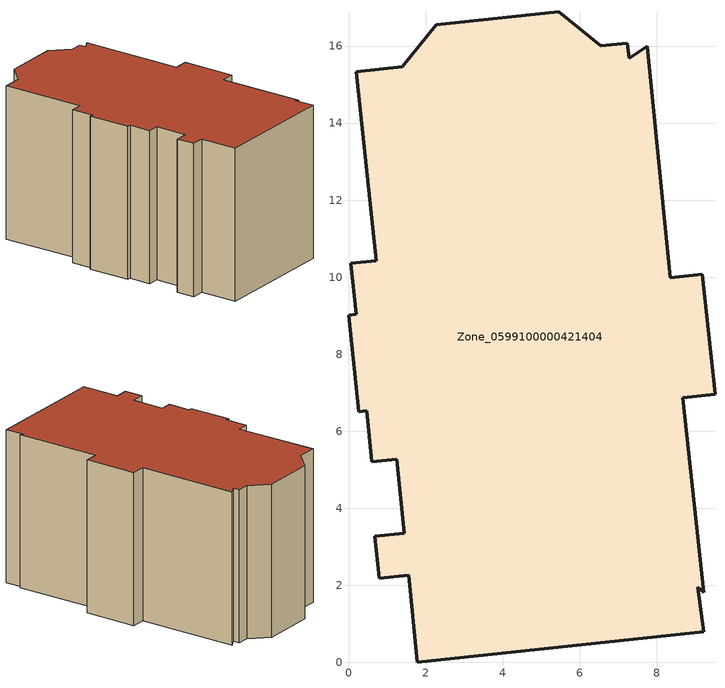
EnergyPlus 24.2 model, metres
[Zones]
Zone_0599100000421404
 floor ground (C_G): 8.35,9.98 9.18,10.07 9.52,6.96 8.68,6.87 9.22,1.82 9.07,1.95 9.22,0.79 1.78,0 1.56,2.27 0.8,2.18 0.68,3.27 1.45,3.35 1.25,5.27 0.61,5.2 0.47,6.53 0.26,6.51 0,9.01 0.2,9.03 0.06,10.36 0.72,10.42 0.2,15.33 1.39,15.46 2.28,16.56 5.46,16.89 6.55,16 7.24,16.08 7.29,15.68 7.76,15.99 z0
 wall outside (C_F): 5.46,16.89 2.28,16.56 1.39,15.46 0.2,15.33 0.72,10.42 0.06,10.36 0.2,9.03 0,9.01 0.26,6.51 0.47,6.53 0.61,5.2 1.25,5.27 1.45,3.35 0.68,3.27 0.8,2.18 1.56,2.27 1.78,0 9.22,0.79 9.07,1.95 9.22,1.82 8.68,6.87 9.52,6.96 9.18,10.07 8.35,9.98 7.76,15.99 7.29,15.68 7.24,16.08 6.55,16 5.46,16.89 z0:9.14
 roof outside (C_R): 8.35,9.98 7.76,15.99 7.29,15.68 7.24,16.08 6.55,16 5.46,16.89 2.28,16.56 1.39,15.46 0.2,15.33 0.72,10.42 0.06,10.36 0.2,9.03 0,9.01 0.26,6.51 0.47,6.53 0.61,5.2 1.25,5.27 1.45,3.35 0.68,3.27 0.8,2.18 1.56,2.27 1.78,0 9.22,0.79 9.07,1.95 9.22,1.82 8.68,6.87 9.52,6.96 9.18,10.07 z9.14
[BUILDING]
Pand.0599100000421404: North Axis=0; Terrain=City; Loads Convergence Tolerance Value=0.04; Temperature Convergence Tolerance Value=0.4; Solar Distribution=FullExterior; Maximum Number of Warmup Days=25; Minimum Number of Warmup Days=1
[Site:Location]
Rotterdam.The.Hague.AP_ZH_NLD Design_Conditions: Latitude=51.96; Longitude=4.45; Time Zone=1; Elevation=-4.5
[SITE:GROUNDTEMPERATURE:BUILDINGSURFACE]
18, 18, 18, 18, 18, 18, 18, 18, 18, 18, 18, 18
[MATERIAL] Thermal Absorptance=0.9; Solar Absorptance=0.7; Visible Absorptance=0.7
Name | Roughness | Thickness | Conductivity | Density | Specific Heat
G.D.2006-2014 | MediumSmooth | 0.15 | 0.06 | 540 | 1210
F.D.2006-2014 | Rough | 0.3 | 0.12 | 1920 | 840
R.D.2006-2014 | MediumRough | 0.2 | 0.08 | 1500 | 1000
[CONSTRUCTION]
C_G: G.D.2006-2014
C_F: F.D.2006-2014
C_R: R.D.2006-2014
[ZONE]
Zone_0599100000421404: Type=1; Multiplier=1; Ceiling Height=Autocalculate; Volume=Autocalculate; Floor Area=autocalculate; Part of Total Floor Area=Yes
[ZONEINFILTRATION:DESIGNFLOWRATE]
Infil_Zone_0599100000421404: Zone or ZoneList or Space or SpaceList=Zone_0599100000421404; Schedule=AlwaysOn; Design Flow Rate Calculation Method=Flow/Area; Flow Rate per Floor Area=0.0021; Constant Term Coefficient=1; Temperature Term Coefficient=0; Velocity Term Coefficient=0; Velocity Squared Term Coefficient=0
[HVACTEMPLATE:ZONE:IDEALLOADSAIRSYSTEM]
Zone_0599100000421404: Maximum Heating Supply Air Temperature=50; Minimum Cooling Supply Air Temperature=13; Maximum Heating Supply Air Humidity Ratio=0.0156; Minimum Cooling Supply Air Humidity Ratio=0.0077; Heating Limit=NoLimit; Cooling Limit=NoLimit; Dehumidification Control Type=ConstantSensibleHeatRatio; Cooling Sensible Heat Ratio=0.7; Dehumidification Setpoint=60; Humidification Control Type=None; Humidification Setpoint=30; Outdoor Air Method=None; Outdoor Air Flow Rate per Person=0.00944; Outdoor Air Flow Rate per Zone Floor Area=0; Outdoor Air Flow Rate per Zone=0; Demand Controlled Ventilation Type=None; Outdoor Air Economizer Type=NoEconomizer; Heat Recovery Type=None; Sensible Heat Recovery Effectiveness=0.7; Latent Heat Recovery Effectiveness=0.65
[ZONECONTROL:THERMOSTAT]
ThermostatControl_Zone_0599100000421404: Zone or ZoneList=Zone_0599100000421404; Control Type Schedule=DualSetpointControlType; Control 1=Thermostat_Zone_0599100000421404; Temperature Difference Between Cutout And Setpoint=0
[THERMOSTATSETPOINT:DUALSETPOINT]
Thermostat_Zone_0599100000421404: Heating Setpoint Temperature Schedule=HeatingSetpoint_Zone_0599100000421404; Cooling Setpoint Temperature Schedule=CoolingSetpoint_Zone_0599100000421404
[SCHEDULE:COMPACT]
HeatingSetpoint_Zone_0599100000421404: Through: 12/31, For: AllDays, Until: 24:00, 21
CoolingSetpoint_Zone_0599100000421404: Through: 12/31, For: AllDays, Until: 24:00, 24
DualSetpointControlType: Through: 12/31, For: AllDays, Until: 24:00, 4
AlwaysOn: Through: 12/31, For: AllDays, Until: 24:00, 1
